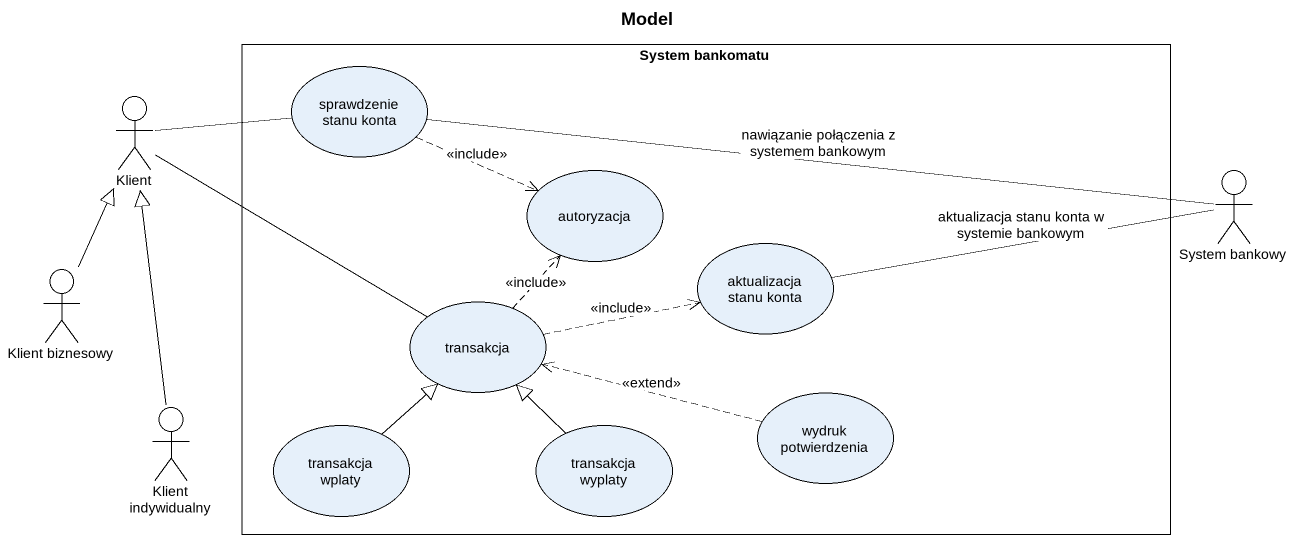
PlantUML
@startuml
title Model
rectangle "System bankomatu" as System_bankomatu {
  usecase "sprawdzenie stanu konta" as sprawdzenie_stanu_konta
  usecase autoryzacja
  usecase "aktualizacja stanu konta" as aktualizacja_stanu_konta
  usecase transakcja
  usecase "wydruk potwierdzenia" as wydruk_potwierdzenia
  usecase "transakcja wplaty" as transakcja_wplaty
  usecase "transakcja wyplaty" as transakcja_wyplaty
}
actor Klient
actor "System bankowy" as System_bankowy
actor "Klient biznesowy" as Klient_biznesowy
actor "Klient indywidualny" as Klient_indywidualny
Klient -right- sprawdzenie_stanu_konta
Klient -right- transakcja
sprawdzenie_stanu_konta .right.> autoryzacja : <<include>>
sprawdzenie_stanu_konta -right- System_bankowy : nawiązanie połączenia z systemem bankowym
Klient_biznesowy -up-|> Klient
aktualizacja_stanu_konta -right- System_bankowy : aktualizacja stanu konta w systemie bankowym
transakcja .up.> autoryzacja : <<include>>
transakcja .right.> aktualizacja_stanu_konta : <<include>>
wydruk_potwierdzenia .left.> transakcja : <<extend>>
Klient_indywidualny -up-|> Klient
transakcja_wplaty -up-|> transakcja
transakcja_wyplaty -up-|> transakcja
@enduml
